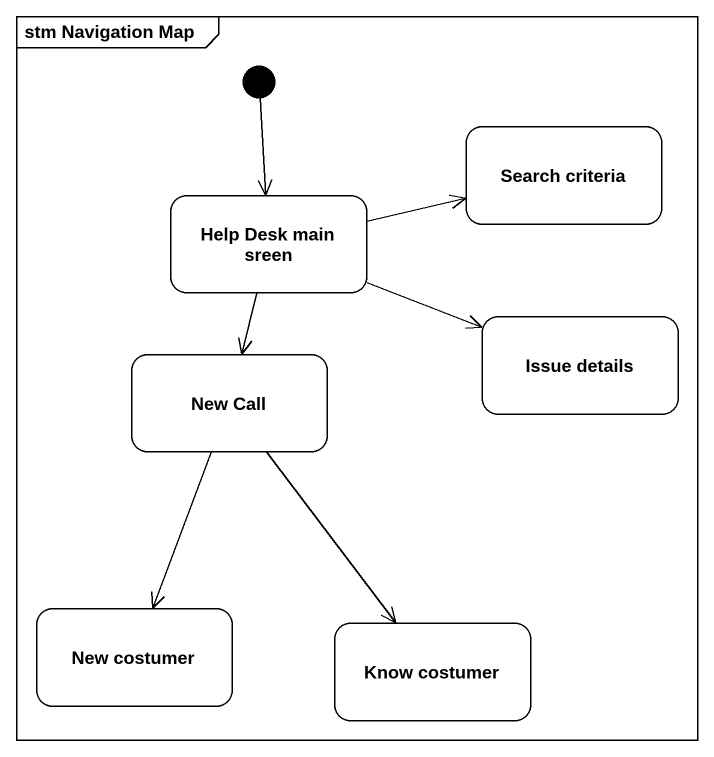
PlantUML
@startuml
mainframe stm Navigation Map
hide empty description
state "Search criteria" as Search_criteria
state "Help Desk main sreen" as Help_Desk_main_sreen
state "New Call" as New_Call
state "Issue details" as Issue_details
state "New costumer" as New_costumer
state "Know costumer" as Know_costumer
[*] --> Help_Desk_main_sreen
Help_Desk_main_sreen -right-> Search_criteria
Help_Desk_main_sreen --> New_Call
Help_Desk_main_sreen -right-> Issue_details
New_Call --> New_costumer
New_Call --> Know_costumer
@enduml
